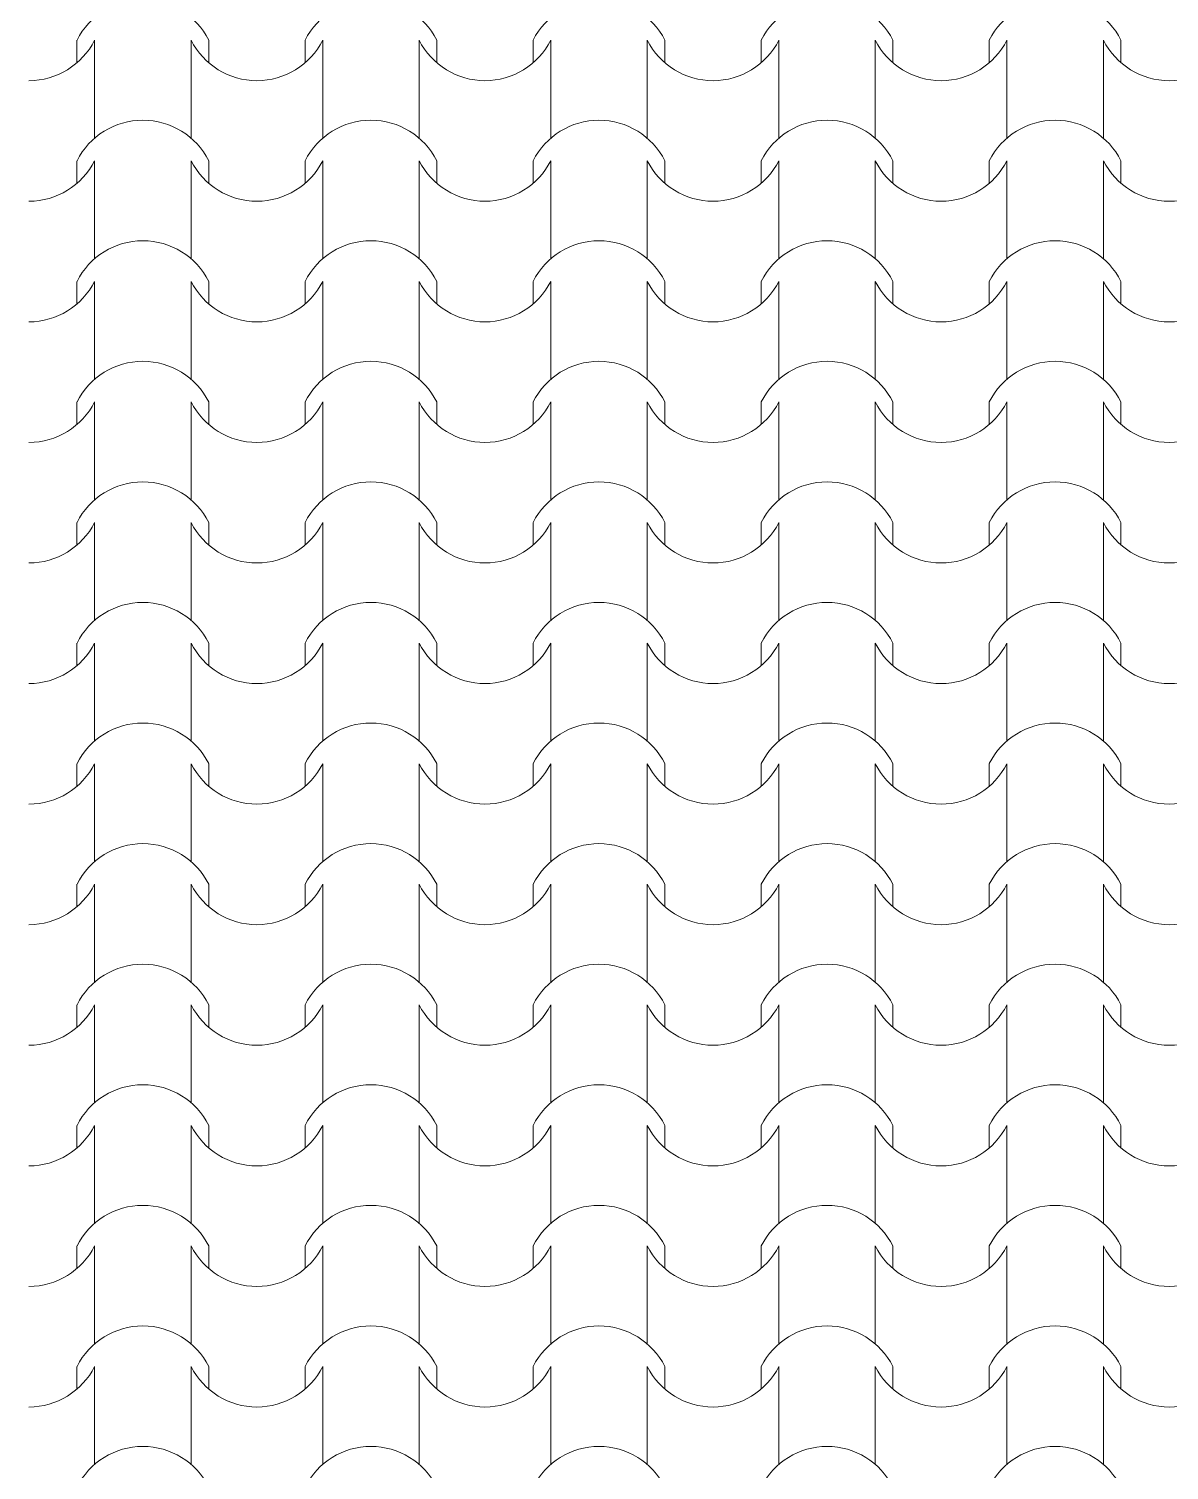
# Model space of a CAD drawing. Header units: feet. Extents: x 2791058 to 2855058, y -67651 to -26651.
# Drawn here: x 2829423 to 2832268, y -50133 to -46539 of the extents above; entities that cross this region are included whole.
import ezdxf

# ---------------------------------------------------------------- set-up
doc = ezdxf.new("R2010")
doc.units = ezdxf.units.FT
doc.header["$MEASUREMENT"] = 0
doc.layers.add('Structural - Bearing_Pen_No__62', color=7, linetype='Continuous', lineweight=0, true_color=0xaaaaaa)
doc.layers.add('Structural - Bearing_Pen_No__82', color=7, linetype='Continuous', lineweight=0, true_color=0xaaaaaa)

# ---------------------------------------------------------------- blocks, each defined once
blk = doc.blocks.new('*X5', base_point=(2247653.8, -76425))
at = {"layer": 'Structural - Bearing_Pen_No__62', "color": 253, "linetype": 'Continuous', "lineweight": 0, "true_color": 0xaaaaaa}
for p, q in [((2829543.2, -46623.3), (2829543.2, -46567.3)), ((2829587.2, -46689.2), (2829587.2, -46567.3)), ((2829827.7, -46689.2), (2829827.7, -46567.3)), ((2829871.7, -46623.3), (2829871.7, -46567.3)), ((2830112.2, -46623.3), (2830112.2, -46567.3)), ((2830156.2, -46689.2), (2830156.2, -46567.3)), ((2830396.7, -46689.2), (2830396.7, -46567.3)), ((2830440.7, -46623.3), (2830440.7, -46567.3)), ((2830681.2, -46623.3), (2830681.2, -46567.3)), ((2830725.2, -46689.2), (2830725.2, -46567.3)), ((2830965.6, -46689.2), (2830965.6, -46567.3)), ((2831009.6, -46623.3), (2831009.6, -46567.3)), ((2831250.1, -46623.3), (2831250.1, -46567.3)), ((2831294.1, -46689.2), (2831294.1, -46567.3)), ((2831534.6, -46689.2), (2831534.6, -46567.3)), ((2831578.6, -46623.3), (2831578.6, -46567.3)), ((2831819.1, -46623.3), (2831819.1, -46567.3)), ((2831863.1, -46689.2), (2831863.1, -46567.3)), ((2832103.6, -46689.2), (2832103.6, -46567.3)), ((2832147.6, -46623.3), (2832147.6, -46567.3)), ((2829587.2, -46811.1), (2829587.2, -46689.2)), ((2829827.7, -46811.1), (2829827.7, -46689.2)), ((2830156.2, -46811.1), (2830156.2, -46689.2)), ((2830396.7, -46811.1), (2830396.7, -46689.2)), ((2830725.2, -46811.1), (2830725.2, -46689.2)), ((2830965.6, -46811.1), (2830965.6, -46689.2)), ((2831294.1, -46811.1), (2831294.1, -46689.2)), ((2831534.6, -46811.1), (2831534.6, -46689.2)), ((2831863.1, -46811.1), (2831863.1, -46689.2)), ((2832103.6, -46811.1), (2832103.6, -46689.2)), ((2829543.2, -46924), (2829543.2, -46867.9)), ((2829587.2, -46989.9), (2829587.2, -46867.9)), ((2829827.7, -46989.9), (2829827.7, -46867.9)), ((2829871.7, -46924), (2829871.7, -46867.9)), ((2830112.2, -46924), (2830112.2, -46867.9)), ((2830156.2, -46989.9), (2830156.2, -46867.9)), ((2830396.7, -46989.9), (2830396.7, -46867.9)), ((2830440.7, -46924), (2830440.7, -46867.9)), ((2830681.2, -46924), (2830681.2, -46867.9)), ((2830725.2, -46989.9), (2830725.2, -46867.9)), ((2830965.6, -46989.9), (2830965.6, -46867.9)), ((2831009.6, -46924), (2831009.6, -46867.9)), ((2831250.1, -46924), (2831250.1, -46867.9)), ((2831294.1, -46989.9), (2831294.1, -46867.9)), ((2831534.6, -46989.9), (2831534.6, -46867.9)), ((2831578.6, -46924), (2831578.6, -46867.9)), ((2831819.1, -46924), (2831819.1, -46867.9)), ((2831863.1, -46989.9), (2831863.1, -46867.9)), ((2832103.6, -46989.9), (2832103.6, -46867.9)), ((2832147.6, -46924), (2832147.6, -46867.9)), ((2829587.2, -47111.8), (2829587.2, -46989.9)), ((2829827.7, -47111.8), (2829827.7, -46989.9)), ((2830156.2, -47111.8), (2830156.2, -46989.9)), ((2830396.7, -47111.8), (2830396.7, -46989.9)), ((2830725.2, -47111.8), (2830725.2, -46989.9)), ((2830965.6, -47111.8), (2830965.6, -46989.9)), ((2831294.1, -47111.8), (2831294.1, -46989.9)), ((2831534.6, -47111.8), (2831534.6, -46989.9)), ((2831863.1, -47111.8), (2831863.1, -46989.9)), ((2832103.6, -47111.8), (2832103.6, -46989.9)), ((2829543.2, -47224.7), (2829543.2, -47168.6)), ((2829587.2, -47290.5), (2829587.2, -47168.6)), ((2829827.7, -47290.5), (2829827.7, -47168.6)), ((2829871.7, -47224.7), (2829871.7, -47168.6)), ((2830112.2, -47224.7), (2830112.2, -47168.6)), ((2830156.2, -47290.5), (2830156.2, -47168.6)), ((2830396.7, -47290.5), (2830396.7, -47168.6)), ((2830440.7, -47224.7), (2830440.7, -47168.6)), ((2830681.2, -47224.7), (2830681.2, -47168.6)), ((2830725.2, -47290.5), (2830725.2, -47168.6)), ((2830965.6, -47290.5), (2830965.6, -47168.6)), ((2831009.6, -47224.7), (2831009.6, -47168.6)), ((2831250.1, -47224.7), (2831250.1, -47168.6)), ((2831294.1, -47290.5), (2831294.1, -47168.6)), ((2831534.6, -47290.5), (2831534.6, -47168.6)), ((2831578.6, -47224.7), (2831578.6, -47168.6)), ((2831819.1, -47224.7), (2831819.1, -47168.6)), ((2831863.1, -47290.5), (2831863.1, -47168.6)), ((2832103.6, -47290.5), (2832103.6, -47168.6)), ((2832147.6, -47224.7), (2832147.6, -47168.6)), ((2829587.2, -47412.5), (2829587.2, -47290.5)), ((2829827.7, -47412.5), (2829827.7, -47290.5)), ((2830156.2, -47412.5), (2830156.2, -47290.5)), ((2830396.7, -47412.5), (2830396.7, -47290.5)), ((2830725.2, -47412.5), (2830725.2, -47290.5)), ((2830965.6, -47412.5), (2830965.6, -47290.5)), ((2831294.1, -47412.5), (2831294.1, -47290.5)), ((2831534.6, -47412.5), (2831534.6, -47290.5)), ((2831863.1, -47412.5), (2831863.1, -47290.5)), ((2832103.6, -47412.5), (2832103.6, -47290.5)), ((2829543.2, -47525.3), (2829543.2, -47469.3)), ((2829587.2, -47591.2), (2829587.2, -47469.3)), ((2829827.7, -47591.2), (2829827.7, -47469.3)), ((2829871.7, -47525.3), (2829871.7, -47469.3)), ((2830112.2, -47525.3), (2830112.2, -47469.3)), ((2830156.2, -47591.2), (2830156.2, -47469.3)), ((2830396.7, -47591.2), (2830396.7, -47469.3)), ((2830440.7, -47525.3), (2830440.7, -47469.3)), ((2830681.2, -47525.3), (2830681.2, -47469.3)), ((2830725.2, -47591.2), (2830725.2, -47469.3)), ((2830965.6, -47591.2), (2830965.6, -47469.3)), ((2831009.6, -47525.3), (2831009.6, -47469.3)), ((2831250.1, -47525.3), (2831250.1, -47469.3)), ((2831294.1, -47591.2), (2831294.1, -47469.3)), ((2831534.6, -47591.2), (2831534.6, -47469.3)), ((2831578.6, -47525.3), (2831578.6, -47469.3)), ((2831819.1, -47525.3), (2831819.1, -47469.3)), ((2831863.1, -47591.2), (2831863.1, -47469.3)), ((2832103.6, -47591.2), (2832103.6, -47469.3)), ((2832147.6, -47525.3), (2832147.6, -47469.3)), ((2829587.2, -47713.2), (2829587.2, -47591.2)), ((2829827.7, -47713.2), (2829827.7, -47591.2)), ((2830156.2, -47713.2), (2830156.2, -47591.2)), ((2830396.7, -47713.2), (2830396.7, -47591.2)), ((2830725.2, -47713.2), (2830725.2, -47591.2)), ((2830965.6, -47713.2), (2830965.6, -47591.2)), ((2831294.1, -47713.2), (2831294.1, -47591.2)), ((2831534.6, -47713.2), (2831534.6, -47591.2)), ((2831863.1, -47713.2), (2831863.1, -47591.2)), ((2832103.6, -47713.2), (2832103.6, -47591.2)), ((2829543.2, -47826), (2829543.2, -47769.9)), ((2829587.2, -47891.9), (2829587.2, -47769.9)), ((2829827.7, -47891.9), (2829827.7, -47769.9)), ((2829871.7, -47826), (2829871.7, -47769.9)), ((2830112.2, -47826), (2830112.2, -47769.9)), ((2830156.2, -47891.9), (2830156.2, -47769.9)), ((2830396.7, -47891.9), (2830396.7, -47769.9)), ((2830440.7, -47826), (2830440.7, -47769.9)), ((2830681.2, -47826), (2830681.2, -47769.9)), ((2830725.2, -47891.9), (2830725.2, -47769.9)), ((2830965.6, -47891.9), (2830965.6, -47769.9)), ((2831009.6, -47826), (2831009.6, -47769.9)), ((2831250.1, -47826), (2831250.1, -47769.9)), ((2831294.1, -47891.9), (2831294.1, -47769.9)), ((2831534.6, -47891.9), (2831534.6, -47769.9)), ((2831578.6, -47826), (2831578.6, -47769.9)), ((2831819.1, -47826), (2831819.1, -47769.9)), ((2831863.1, -47891.9), (2831863.1, -47769.9)), ((2832103.6, -47891.9), (2832103.6, -47769.9)), ((2832147.6, -47826), (2832147.6, -47769.9)), ((2829587.2, -48013.8), (2829587.2, -47891.9)), ((2829827.7, -48013.8), (2829827.7, -47891.9)), ((2830156.2, -48013.8), (2830156.2, -47891.9)), ((2830396.7, -48013.8), (2830396.7, -47891.9)), ((2830725.2, -48013.8), (2830725.2, -47891.9)), ((2830965.6, -48013.8), (2830965.6, -47891.9)), ((2831294.1, -48013.8), (2831294.1, -47891.9)), ((2831534.6, -48013.8), (2831534.6, -47891.9)), ((2831863.1, -48013.8), (2831863.1, -47891.9)), ((2832103.6, -48013.8), (2832103.6, -47891.9)), ((2829543.2, -48126.7), (2829543.2, -48070.6)), ((2829587.2, -48192.6), (2829587.2, -48070.6)), ((2829827.7, -48192.6), (2829827.7, -48070.6)), ((2829871.7, -48126.7), (2829871.7, -48070.6)), ((2830112.2, -48126.7), (2830112.2, -48070.6)), ((2830156.2, -48192.6), (2830156.2, -48070.6)), ((2830396.7, -48192.6), (2830396.7, -48070.6)), ((2830440.7, -48126.7), (2830440.7, -48070.6)), ((2830681.2, -48126.7), (2830681.2, -48070.6)), ((2830725.2, -48192.6), (2830725.2, -48070.6)), ((2830965.6, -48192.6), (2830965.6, -48070.6)), ((2831009.6, -48126.7), (2831009.6, -48070.6)), ((2831250.1, -48126.7), (2831250.1, -48070.6)), ((2831294.1, -48192.6), (2831294.1, -48070.6)), ((2831534.6, -48192.6), (2831534.6, -48070.6)), ((2831578.6, -48126.7), (2831578.6, -48070.6)), ((2831819.1, -48126.7), (2831819.1, -48070.6)), ((2831863.1, -48192.6), (2831863.1, -48070.6)), ((2832103.6, -48192.6), (2832103.6, -48070.6)), ((2832147.6, -48126.7), (2832147.6, -48070.6)), ((2829587.2, -48314.5), (2829587.2, -48192.6)), ((2829827.7, -48314.5), (2829827.7, -48192.6)), ((2830156.2, -48314.5), (2830156.2, -48192.6)), ((2830396.7, -48314.5), (2830396.7, -48192.6)), ((2830725.2, -48314.5), (2830725.2, -48192.6)), ((2830965.6, -48314.5), (2830965.6, -48192.6)), ((2831294.1, -48314.5), (2831294.1, -48192.6)), ((2831534.6, -48314.5), (2831534.6, -48192.6)), ((2831863.1, -48314.5), (2831863.1, -48192.6)), ((2832103.6, -48314.5), (2832103.6, -48192.6)), ((2829543.2, -48427.4), (2829543.2, -48371.3)), ((2829587.2, -48493.2), (2829587.2, -48371.3)), ((2829827.7, -48493.2), (2829827.7, -48371.3)), ((2829871.7, -48427.4), (2829871.7, -48371.3)), ((2830112.2, -48427.4), (2830112.2, -48371.3)), ((2830156.2, -48493.2), (2830156.2, -48371.3)), ((2830396.7, -48493.2), (2830396.7, -48371.3)), ((2830440.7, -48427.4), (2830440.7, -48371.3)), ((2830681.2, -48427.4), (2830681.2, -48371.3)), ((2830725.2, -48493.2), (2830725.2, -48371.3)), ((2830965.6, -48493.2), (2830965.6, -48371.3)), ((2831009.6, -48427.4), (2831009.6, -48371.3)), ((2831250.1, -48427.4), (2831250.1, -48371.3)), ((2831294.1, -48493.2), (2831294.1, -48371.3)), ((2831534.6, -48493.2), (2831534.6, -48371.3)), ((2831578.6, -48427.4), (2831578.6, -48371.3)), ((2831819.1, -48427.4), (2831819.1, -48371.3)), ((2831863.1, -48493.2), (2831863.1, -48371.3)), ((2832103.6, -48493.2), (2832103.6, -48371.3)), ((2832147.6, -48427.4), (2832147.6, -48371.3)), ((2829587.2, -48615.2), (2829587.2, -48493.2)), ((2829827.7, -48615.2), (2829827.7, -48493.2)), ((2830156.2, -48615.2), (2830156.2, -48493.2)), ((2830396.7, -48615.2), (2830396.7, -48493.2)), ((2830725.2, -48615.2), (2830725.2, -48493.2)), ((2830965.6, -48615.2), (2830965.6, -48493.2)), ((2831294.1, -48615.2), (2831294.1, -48493.2)), ((2831534.6, -48615.2), (2831534.6, -48493.2)), ((2831863.1, -48615.2), (2831863.1, -48493.2)), ((2832103.6, -48615.2), (2832103.6, -48493.2)), ((2829543.2, -48728), (2829543.2, -48672)), ((2829587.2, -48793.9), (2829587.2, -48672)), ((2829827.7, -48793.9), (2829827.7, -48672)), ((2829871.7, -48728), (2829871.7, -48672)), ((2830112.2, -48728), (2830112.2, -48672)), ((2830156.2, -48793.9), (2830156.2, -48672)), ((2830396.7, -48793.9), (2830396.7, -48672)), ((2830440.7, -48728), (2830440.7, -48672)), ((2830681.2, -48728), (2830681.2, -48672)), ((2830725.2, -48793.9), (2830725.2, -48672)), ((2830965.6, -48793.9), (2830965.6, -48672)), ((2831009.6, -48728), (2831009.6, -48672)), ((2831250.1, -48728), (2831250.1, -48672)), ((2831294.1, -48793.9), (2831294.1, -48672)), ((2831534.6, -48793.9), (2831534.6, -48672)), ((2831578.6, -48728), (2831578.6, -48672)), ((2831819.1, -48728), (2831819.1, -48672)), ((2831863.1, -48793.9), (2831863.1, -48672)), ((2832103.6, -48793.9), (2832103.6, -48672)), ((2832147.6, -48728), (2832147.6, -48672)), ((2829587.2, -48915.8), (2829587.2, -48793.9)), ((2829827.7, -48915.8), (2829827.7, -48793.9)), ((2830156.2, -48915.8), (2830156.2, -48793.9)), ((2830396.7, -48915.8), (2830396.7, -48793.9)), ((2830725.2, -48915.8), (2830725.2, -48793.9)), ((2830965.6, -48915.8), (2830965.6, -48793.9)), ((2831294.1, -48915.8), (2831294.1, -48793.9)), ((2831534.6, -48915.8), (2831534.6, -48793.9)), ((2831863.1, -48915.8), (2831863.1, -48793.9)), ((2832103.6, -48915.8), (2832103.6, -48793.9)), ((2829543.2, -49028.7), (2829543.2, -48972.6)), ((2829587.2, -49094.6), (2829587.2, -48972.6)), ((2829827.7, -49094.6), (2829827.7, -48972.6)), ((2829871.7, -49028.7), (2829871.7, -48972.6)), ((2830112.2, -49028.7), (2830112.2, -48972.6)), ((2830156.2, -49094.6), (2830156.2, -48972.6)), ((2830396.7, -49094.6), (2830396.7, -48972.6)), ((2830440.7, -49028.7), (2830440.7, -48972.6)), ((2830681.2, -49028.7), (2830681.2, -48972.6)), ((2830725.2, -49094.6), (2830725.2, -48972.6)), ((2830965.6, -49094.6), (2830965.6, -48972.6)), ((2831009.6, -49028.7), (2831009.6, -48972.6)), ((2831250.1, -49028.7), (2831250.1, -48972.6)), ((2831294.1, -49094.6), (2831294.1, -48972.6)), ((2831534.6, -49094.6), (2831534.6, -48972.6)), ((2831578.6, -49028.7), (2831578.6, -48972.6)), ((2831819.1, -49028.7), (2831819.1, -48972.6)), ((2831863.1, -49094.6), (2831863.1, -48972.6)), ((2832103.6, -49094.6), (2832103.6, -48972.6)), ((2832147.6, -49028.7), (2832147.6, -48972.6)), ((2829587.2, -49216.5), (2829587.2, -49094.6)), ((2829827.7, -49216.5), (2829827.7, -49094.6)), ((2830156.2, -49216.5), (2830156.2, -49094.6)), ((2830396.7, -49216.5), (2830396.7, -49094.6)), ((2830725.2, -49216.5), (2830725.2, -49094.6)), ((2830965.6, -49216.5), (2830965.6, -49094.6)), ((2831294.1, -49216.5), (2831294.1, -49094.6)), ((2831534.6, -49216.5), (2831534.6, -49094.6)), ((2831863.1, -49216.5), (2831863.1, -49094.6)), ((2832103.6, -49216.5), (2832103.6, -49094.6)), ((2829543.2, -49329.4), (2829543.2, -49273.3)), ((2829587.2, -49395.2), (2829587.2, -49273.3)), ((2829827.7, -49395.2), (2829827.7, -49273.3)), ((2829871.7, -49329.4), (2829871.7, -49273.3)), ((2830112.2, -49329.4), (2830112.2, -49273.3)), ((2830156.2, -49395.2), (2830156.2, -49273.3)), ((2830396.7, -49395.2), (2830396.7, -49273.3)), ((2830440.7, -49329.4), (2830440.7, -49273.3)), ((2830681.2, -49329.4), (2830681.2, -49273.3)), ((2830725.2, -49395.2), (2830725.2, -49273.3)), ((2830965.6, -49395.2), (2830965.6, -49273.3)), ((2831009.6, -49329.4), (2831009.6, -49273.3)), ((2831250.1, -49329.4), (2831250.1, -49273.3)), ((2831294.1, -49395.2), (2831294.1, -49273.3)), ((2831534.6, -49395.2), (2831534.6, -49273.3)), ((2831578.6, -49329.4), (2831578.6, -49273.3)), ((2831819.1, -49329.4), (2831819.1, -49273.3)), ((2831863.1, -49395.2), (2831863.1, -49273.3)), ((2832103.6, -49395.2), (2832103.6, -49273.3)), ((2832147.6, -49329.4), (2832147.6, -49273.3)), ((2829587.2, -49517.2), (2829587.2, -49395.2)), ((2829827.7, -49517.2), (2829827.7, -49395.2)), ((2830156.2, -49517.2), (2830156.2, -49395.2)), ((2830396.7, -49517.2), (2830396.7, -49395.2)), ((2830725.2, -49517.2), (2830725.2, -49395.2)), ((2830965.6, -49517.2), (2830965.6, -49395.2)), ((2831294.1, -49517.2), (2831294.1, -49395.2)), ((2831534.6, -49517.2), (2831534.6, -49395.2)), ((2831863.1, -49517.2), (2831863.1, -49395.2)), ((2832103.6, -49517.2), (2832103.6, -49395.2)), ((2829543.2, -49630), (2829543.2, -49574)), ((2829587.2, -49695.9), (2829587.2, -49574)), ((2829827.7, -49695.9), (2829827.7, -49574)), ((2829871.7, -49630), (2829871.7, -49574)), ((2830112.2, -49630), (2830112.2, -49574)), ((2830156.2, -49695.9), (2830156.2, -49574)), ((2830396.7, -49695.9), (2830396.7, -49574)), ((2830440.7, -49630), (2830440.7, -49574)), ((2830681.2, -49630), (2830681.2, -49574)), ((2830725.2, -49695.9), (2830725.2, -49574)), ((2830965.6, -49695.9), (2830965.6, -49574)), ((2831009.6, -49630), (2831009.6, -49574)), ((2831250.1, -49630), (2831250.1, -49574)), ((2831294.1, -49695.9), (2831294.1, -49574)), ((2831534.6, -49695.9), (2831534.6, -49574)), ((2831578.6, -49630), (2831578.6, -49574)), ((2831819.1, -49630), (2831819.1, -49574)), ((2831863.1, -49695.9), (2831863.1, -49574)), ((2832103.6, -49695.9), (2832103.6, -49574)), ((2832147.6, -49630), (2832147.6, -49574)), ((2829587.2, -49817.9), (2829587.2, -49695.9)), ((2829827.7, -49817.9), (2829827.7, -49695.9)), ((2830156.2, -49817.9), (2830156.2, -49695.9)), ((2830396.7, -49817.9), (2830396.7, -49695.9)), ((2830725.2, -49817.9), (2830725.2, -49695.9)), ((2830965.6, -49817.9), (2830965.6, -49695.9)), ((2831294.1, -49817.9), (2831294.1, -49695.9)), ((2831534.6, -49817.9), (2831534.6, -49695.9)), ((2831863.1, -49817.9), (2831863.1, -49695.9)), ((2832103.6, -49817.9), (2832103.6, -49695.9)), ((2829543.2, -49930.7), (2829543.2, -49874.7)), ((2829587.2, -49996.6), (2829587.2, -49874.7)), ((2829827.7, -49996.6), (2829827.7, -49874.7)), ((2829871.7, -49930.7), (2829871.7, -49874.7)), ((2830112.2, -49930.7), (2830112.2, -49874.7)), ((2830156.2, -49996.6), (2830156.2, -49874.7)), ((2830396.7, -49996.6), (2830396.7, -49874.7)), ((2830440.7, -49930.7), (2830440.7, -49874.7)), ((2830681.2, -49930.7), (2830681.2, -49874.7)), ((2830725.2, -49996.6), (2830725.2, -49874.7)), ((2830965.6, -49996.6), (2830965.6, -49874.7)), ((2831009.6, -49930.7), (2831009.6, -49874.7)), ((2831250.1, -49930.7), (2831250.1, -49874.7)), ((2831294.1, -49996.6), (2831294.1, -49874.7)), ((2831534.6, -49996.6), (2831534.6, -49874.7)), ((2831578.6, -49930.7), (2831578.6, -49874.7)), ((2831819.1, -49930.7), (2831819.1, -49874.7)), ((2831863.1, -49996.6), (2831863.1, -49874.7)), ((2832103.6, -49996.6), (2832103.6, -49874.7)), ((2832147.6, -49930.7), (2832147.6, -49874.7)), ((2829587.2, -50118.5), (2829587.2, -49996.6)), ((2829827.7, -50118.5), (2829827.7, -49996.6)), ((2830156.2, -50118.5), (2830156.2, -49996.6)), ((2830396.7, -50118.5), (2830396.7, -49996.6)), ((2830725.2, -50118.5), (2830725.2, -49996.6)), ((2830965.6, -50118.5), (2830965.6, -49996.6)), ((2831294.1, -50118.5), (2831294.1, -49996.6)), ((2831534.6, -50118.5), (2831534.6, -49996.6)), ((2831863.1, -50118.5), (2831863.1, -49996.6)), ((2832103.6, -50118.5), (2832103.6, -49996.6))]:
    blk.add_line(p, q, dxfattribs=at)
for centre, radius, start, end in [((2829707.5, -46649.9), 183.9, 26.7044, 153.2956), ((2830276.4, -46649.9), 183.9, 26.7044, 153.2956), ((2830845.4, -46649.9), 183.9, 26.7044, 153.2956), ((2831414.4, -46649.9), 183.9, 26.7044, 153.2956), ((2831983.3, -46649.9), 183.9, 26.7044, 153.2956), ((2829422.5, -46483.3), 184.9, 270.1705, 333.0115), ((2829992.5, -46483.3), 184.9, 206.9885, 269.8295), ((2829991.4, -46483.3), 184.9, 270.1705, 333.0115), ((2830561.5, -46483.3), 184.9, 206.9885, 269.8295), ((2830560.4, -46483.3), 184.9, 270.1705, 333.0115), ((2831130.4, -46483.3), 184.9, 206.9885, 269.8295), ((2831129.3, -46483.3), 184.9, 270.1705, 333.0115), ((2831699.4, -46483.3), 184.9, 206.9885, 269.8295), ((2831698.3, -46483.3), 184.9, 270.1705, 333.0115), ((2832268.4, -46483.3), 184.9, 206.9885, 269.8295), ((2832267.3, -46483.3), 184.9, 270.1705, 333.0115), ((2829707.5, -46950.6), 183.9, 26.7044, 153.2956), ((2830276.4, -46950.6), 183.9, 26.7044, 153.2956), ((2830845.4, -46950.6), 183.9, 26.7044, 153.2956), ((2831414.4, -46950.6), 183.9, 26.7044, 153.2956), ((2831983.3, -46950.6), 183.9, 26.7044, 153.2956), ((2829422.5, -46784), 184.9, 270.1705, 333.0115), ((2829992.5, -46784), 184.9, 206.9885, 269.8295), ((2829991.4, -46784), 184.9, 270.1705, 333.0115), ((2830561.5, -46784), 184.9, 206.9885, 269.8295), ((2830560.4, -46784), 184.9, 270.1705, 333.0115), ((2831130.4, -46784), 184.9, 206.9885, 269.8295), ((2831129.3, -46784), 184.9, 270.1705, 333.0115), ((2831699.4, -46784), 184.9, 206.9885, 269.8295), ((2831698.3, -46784), 184.9, 270.1705, 333.0115), ((2832268.4, -46784), 184.9, 206.9885, 269.8295), ((2832267.3, -46784), 184.9, 270.1705, 333.0115), ((2829707.5, -47251.2), 183.9, 26.7044, 153.2956), ((2830276.4, -47251.2), 183.9, 26.7044, 153.2956), ((2830845.4, -47251.2), 183.9, 26.7044, 153.2956), ((2831414.4, -47251.2), 183.9, 26.7044, 153.2956), ((2831983.3, -47251.2), 183.9, 26.7044, 153.2956), ((2829422.5, -47084.7), 184.9, 270.1705, 333.0115), ((2829992.5, -47084.7), 184.9, 206.9885, 269.8295), ((2829991.4, -47084.7), 184.9, 270.1705, 333.0115), ((2830561.5, -47084.7), 184.9, 206.9885, 269.8295), ((2830560.4, -47084.7), 184.9, 270.1705, 333.0115), ((2831130.4, -47084.7), 184.9, 206.9885, 269.8295), ((2831129.3, -47084.7), 184.9, 270.1705, 333.0115), ((2831699.4, -47084.7), 184.9, 206.9885, 269.8295), ((2831698.3, -47084.7), 184.9, 270.1705, 333.0115), ((2832268.4, -47084.7), 184.9, 206.9885, 269.8295), ((2832267.3, -47084.7), 184.9, 270.1705, 333.0115), ((2829707.5, -47551.9), 183.9, 26.7044, 153.2956), ((2830276.4, -47551.9), 183.9, 26.7044, 153.2956), ((2830845.4, -47551.9), 183.9, 26.7044, 153.2956), ((2831414.4, -47551.9), 183.9, 26.7044, 153.2956), ((2831983.3, -47551.9), 183.9, 26.7044, 153.2956), ((2829422.5, -47385.4), 184.9, 270.1705, 333.0115), ((2829992.5, -47385.4), 184.9, 206.9885, 269.8295), ((2829991.4, -47385.4), 184.9, 270.1705, 333.0115), ((2830561.5, -47385.4), 184.9, 206.9885, 269.8295), ((2830560.4, -47385.4), 184.9, 270.1705, 333.0115), ((2831130.4, -47385.4), 184.9, 206.9885, 269.8295), ((2831129.3, -47385.4), 184.9, 270.1705, 333.0115), ((2831699.4, -47385.4), 184.9, 206.9885, 269.8295), ((2831698.3, -47385.4), 184.9, 270.1705, 333.0115), ((2832268.4, -47385.4), 184.9, 206.9885, 269.8295), ((2832267.3, -47385.4), 184.9, 270.1705, 333.0115), ((2829707.5, -47852.6), 183.9, 26.7044, 153.2956), ((2830276.4, -47852.6), 183.9, 26.7044, 153.2956), ((2830845.4, -47852.6), 183.9, 26.7044, 153.2956), ((2831414.4, -47852.6), 183.9, 26.7044, 153.2956), ((2831983.3, -47852.6), 183.9, 26.7044, 153.2956), ((2829422.5, -47686), 184.9, 270.1705, 333.0115), ((2829992.5, -47686), 184.9, 206.9885, 269.8295), ((2829991.4, -47686), 184.9, 270.1705, 333.0115), ((2830561.5, -47686), 184.9, 206.9885, 269.8295), ((2830560.4, -47686), 184.9, 270.1705, 333.0115), ((2831130.4, -47686), 184.9, 206.9885, 269.8295), ((2831129.3, -47686), 184.9, 270.1705, 333.0115), ((2831699.4, -47686), 184.9, 206.9885, 269.8295), ((2831698.3, -47686), 184.9, 270.1705, 333.0115), ((2832268.4, -47686), 184.9, 206.9885, 269.8295), ((2832267.3, -47686), 184.9, 270.1705, 333.0115), ((2829707.5, -48153.2), 183.9, 26.7044, 153.2956), ((2830276.4, -48153.2), 183.9, 26.7044, 153.2956), ((2830845.4, -48153.2), 183.9, 26.7044, 153.2956), ((2831414.4, -48153.2), 183.9, 26.7044, 153.2956), ((2831983.3, -48153.2), 183.9, 26.7044, 153.2956), ((2829422.5, -47986.7), 184.9, 270.1705, 333.0115), ((2829992.5, -47986.7), 184.9, 206.9885, 269.8295), ((2829991.4, -47986.7), 184.9, 270.1705, 333.0115), ((2830561.5, -47986.7), 184.9, 206.9885, 269.8295), ((2830560.4, -47986.7), 184.9, 270.1705, 333.0115), ((2831130.4, -47986.7), 184.9, 206.9885, 269.8295), ((2831129.3, -47986.7), 184.9, 270.1705, 333.0115), ((2831699.4, -47986.7), 184.9, 206.9885, 269.8295), ((2831698.3, -47986.7), 184.9, 270.1705, 333.0115), ((2832268.4, -47986.7), 184.9, 206.9885, 269.8295), ((2832267.3, -47986.7), 184.9, 270.1705, 333.0115), ((2829707.5, -48453.9), 183.9, 26.7044, 153.2956), ((2830276.4, -48453.9), 183.9, 26.7044, 153.2956), ((2830845.4, -48453.9), 183.9, 26.7044, 153.2956), ((2831414.4, -48453.9), 183.9, 26.7044, 153.2956), ((2831983.3, -48453.9), 183.9, 26.7044, 153.2956), ((2829422.5, -48287.4), 184.9, 270.1705, 333.0115), ((2829992.5, -48287.4), 184.9, 206.9885, 269.8295), ((2829991.4, -48287.4), 184.9, 270.1705, 333.0115), ((2830561.5, -48287.4), 184.9, 206.9885, 269.8295), ((2830560.4, -48287.4), 184.9, 270.1705, 333.0115), ((2831130.4, -48287.4), 184.9, 206.9885, 269.8295), ((2831129.3, -48287.4), 184.9, 270.1705, 333.0115), ((2831699.4, -48287.4), 184.9, 206.9885, 269.8295), ((2831698.3, -48287.4), 184.9, 270.1705, 333.0115), ((2832268.4, -48287.4), 184.9, 206.9885, 269.8295), ((2832267.3, -48287.4), 184.9, 270.1705, 333.0115), ((2829707.5, -48754.6), 183.9, 26.7044, 153.2956), ((2830276.4, -48754.6), 183.9, 26.7044, 153.2956), ((2830845.4, -48754.6), 183.9, 26.7044, 153.2956), ((2831414.4, -48754.6), 183.9, 26.7044, 153.2956), ((2831983.3, -48754.6), 183.9, 26.7044, 153.2956), ((2829422.5, -48588), 184.9, 270.1705, 333.0115), ((2829992.5, -48588), 184.9, 206.9885, 269.8295), ((2829991.4, -48588), 184.9, 270.1705, 333.0115), ((2830561.5, -48588), 184.9, 206.9885, 269.8295), ((2830560.4, -48588), 184.9, 270.1705, 333.0115), ((2831130.4, -48588), 184.9, 206.9885, 269.8295), ((2831129.3, -48588), 184.9, 270.1705, 333.0115), ((2831699.4, -48588), 184.9, 206.9885, 269.8295), ((2831698.3, -48588), 184.9, 270.1705, 333.0115), ((2832268.4, -48588), 184.9, 206.9885, 269.8295), ((2832267.3, -48588), 184.9, 270.1705, 333.0115), ((2829707.5, -49055.3), 183.9, 26.7044, 153.2956), ((2830276.4, -49055.3), 183.9, 26.7044, 153.2956), ((2830845.4, -49055.3), 183.9, 26.7044, 153.2956), ((2831414.4, -49055.3), 183.9, 26.7044, 153.2956), ((2831983.3, -49055.3), 183.9, 26.7044, 153.2956), ((2829422.5, -48888.7), 184.9, 270.1705, 333.0115), ((2829992.5, -48888.7), 184.9, 206.9885, 269.8295), ((2829991.4, -48888.7), 184.9, 270.1705, 333.0115), ((2830561.5, -48888.7), 184.9, 206.9885, 269.8295), ((2830560.4, -48888.7), 184.9, 270.1705, 333.0115), ((2831130.4, -48888.7), 184.9, 206.9885, 269.8295), ((2831129.3, -48888.7), 184.9, 270.1705, 333.0115), ((2831699.4, -48888.7), 184.9, 206.9885, 269.8295), ((2831698.3, -48888.7), 184.9, 270.1705, 333.0115), ((2832268.4, -48888.7), 184.9, 206.9885, 269.8295), ((2832267.3, -48888.7), 184.9, 270.1705, 333.0115), ((2829707.5, -49355.9), 183.9, 26.7044, 153.2956), ((2830276.4, -49355.9), 183.9, 26.7044, 153.2956), ((2830845.4, -49355.9), 183.9, 26.7044, 153.2956), ((2831414.4, -49355.9), 183.9, 26.7044, 153.2956), ((2831983.3, -49355.9), 183.9, 26.7044, 153.2956), ((2829422.5, -49189.4), 184.9, 270.1705, 333.0115), ((2829992.5, -49189.4), 184.9, 206.9885, 269.8295), ((2829991.4, -49189.4), 184.9, 270.1705, 333.0115), ((2830561.5, -49189.4), 184.9, 206.9885, 269.8295), ((2830560.4, -49189.4), 184.9, 270.1705, 333.0115), ((2831130.4, -49189.4), 184.9, 206.9885, 269.8295), ((2831129.3, -49189.4), 184.9, 270.1705, 333.0115), ((2831699.4, -49189.4), 184.9, 206.9885, 269.8295), ((2831698.3, -49189.4), 184.9, 270.1705, 333.0115), ((2832268.4, -49189.4), 184.9, 206.9885, 269.8295), ((2832267.3, -49189.4), 184.9, 270.1705, 333.0115), ((2829707.5, -49656.6), 183.9, 26.7044, 153.2956), ((2830276.4, -49656.6), 183.9, 26.7044, 153.2956), ((2830845.4, -49656.6), 183.9, 26.7044, 153.2956), ((2831414.4, -49656.6), 183.9, 26.7044, 153.2956), ((2831983.3, -49656.6), 183.9, 26.7044, 153.2956), ((2829422.5, -49490.1), 184.9, 270.1705, 333.0115), ((2829992.5, -49490.1), 184.9, 206.9885, 269.8295), ((2829991.4, -49490.1), 184.9, 270.1705, 333.0115), ((2830561.5, -49490.1), 184.9, 206.9885, 269.8295), ((2830560.4, -49490.1), 184.9, 270.1705, 333.0115), ((2831130.4, -49490.1), 184.9, 206.9885, 269.8295), ((2831129.3, -49490.1), 184.9, 270.1705, 333.0115), ((2831699.4, -49490.1), 184.9, 206.9885, 269.8295), ((2831698.3, -49490.1), 184.9, 270.1705, 333.0115), ((2832268.4, -49490.1), 184.9, 206.9885, 269.8295), ((2832267.3, -49490.1), 184.9, 270.1705, 333.0115), ((2829707.5, -49957.3), 183.9, 26.7044, 153.2956), ((2830276.4, -49957.3), 183.9, 26.7044, 153.2956), ((2830845.4, -49957.3), 183.9, 26.7044, 153.2956), ((2831414.4, -49957.3), 183.9, 26.7044, 153.2956), ((2831983.3, -49957.3), 183.9, 26.7044, 153.2956), ((2829422.5, -49790.7), 184.9, 270.1705, 333.0115), ((2829992.5, -49790.7), 184.9, 206.9885, 269.8295), ((2829991.4, -49790.7), 184.9, 270.1705, 333.0115), ((2830561.5, -49790.7), 184.9, 206.9885, 269.8295), ((2830560.4, -49790.7), 184.9, 270.1705, 333.0115), ((2831130.4, -49790.7), 184.9, 206.9885, 269.8295), ((2831129.3, -49790.7), 184.9, 270.1705, 333.0115), ((2831699.4, -49790.7), 184.9, 206.9885, 269.8295), ((2831698.3, -49790.7), 184.9, 270.1705, 333.0115), ((2832268.4, -49790.7), 184.9, 206.9885, 269.8295), ((2832267.3, -49790.7), 184.9, 270.1705, 333.0115), ((2829707.5, -50257.9), 183.9, 26.7044, 153.2956), ((2830276.4, -50257.9), 183.9, 26.7044, 153.2956), ((2830845.4, -50257.9), 183.9, 26.7044, 153.2956), ((2831414.4, -50257.9), 183.9, 26.7044, 153.2956), ((2831983.3, -50257.9), 183.9, 26.7044, 153.2956)]:
    blk.add_arc(centre, radius, start, end, dxfattribs=at)
blk = doc.blocks.new('Fill_3', base_point=(2247653.8, -74425))
at = {"layer": 'Structural - Bearing_Pen_No__62', "color": 253, "linetype": 'Continuous', "lineweight": 0, "true_color": 0xaaaaaa}
blk.add_blockref('*X5', (2247653.8, -76425), dxfattribs=at)

msp = doc.modelspace()

# ---------------------------------------------------------------- block references
at = {"layer": 'Structural - Bearing_Pen_No__62', "color": 253, "linetype": 'Continuous', "lineweight": 0, "true_color": 0xaaaaaa}
msp.add_blockref('Fill_3', (2247653.8, -74425), dxfattribs=at)
at = {"layer": 'Structural - Bearing_Pen_No__82', "color": 253, "linetype": 'Continuous', "lineweight": 0, "true_color": 0xaaaaaa, "rotation": 359.9999999999999}
msp.add_blockref('Fill_3', (2247653.8, -74425), dxfattribs=at)

doc.saveas('drawing.dxf')
